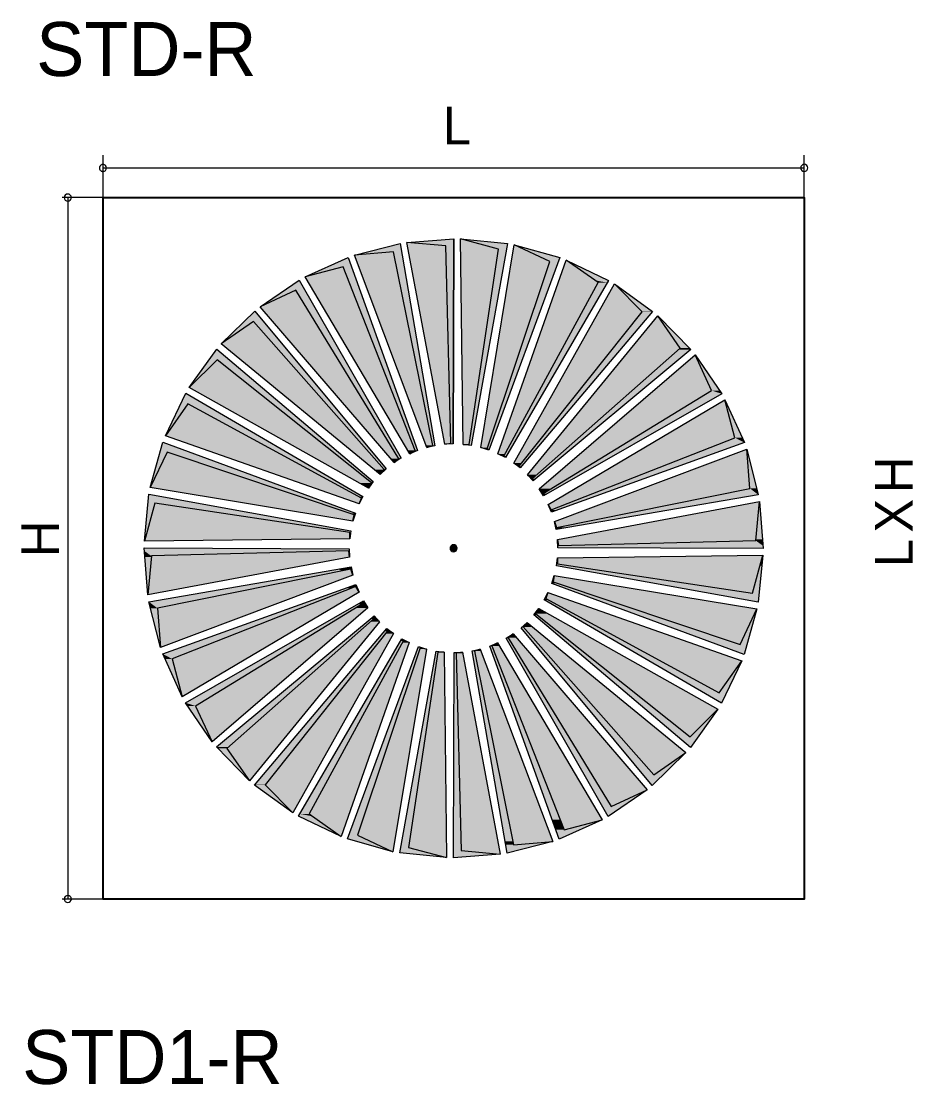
# Model space of a CAD drawing. Extents: x 0 to 244, y -13 to 257.
# Drawn here: x 18 to 132.7, y 120.6 to 257.3 of the extents above; entities that cross this region are included whole.
import ezdxf

# ---------------------------------------------------------------- set-up
doc = ezdxf.new("R2010")
doc.units = 0
for name, color, linetype in [('FILL', 8, 'Continuous'), ('GEOMETRY', 7, 'Continuous'), ('TEXT', 7, 'Continuous')]:
    doc.layers.add(name, color=color, linetype=linetype)

msp = doc.modelspace()

# ---------------------------------------------------------------- hatches: boundary and pattern name
at = {"layer": 'FILL'}
for points in [[(66.75, 228.78), (62.53, 227.69), (66.93, 227.69)], [(67.62, 228.91), (73.65, 228.91), (73.65, 229.37)], [(72.64, 228.46), (73.65, 228.46), (67.62, 228.91)], [(67.62, 228.91), (73.65, 228.46), (73.65, 228.91)], [(67.7, 228.46), (72.64, 228.46), (67.62, 228.91)], [(72.64, 228.46), (67.62, 228.91)], [(67.7, 228.46), (72.46, 203.08), (73.28, 203.08)], [(67.7, 228.46), (72.64, 228.46), (73.28, 203.08)], [(73.28, 203.08), (73.55, 203.08), (72.64, 228.46)], [(72.64, 228.46), (73.65, 228.46), (73.55, 203.08)], [(76.71, 228.76), (80.57, 228.76), (74.53, 229.36)], [(74.53, 229.36), (74.55, 228.04), (79.41, 228.04)], [(74.53, 229.36), (79.41, 228.04)], [(76.71, 228.76), (80.44, 228.04), (80.57, 228.76)], [(79.41, 228.04), (80.44, 228.04), (76.72, 228.76)], [(81.43, 228.6), (81.08, 226.44), (86, 226.44)], [(81.43, 228.6), (84.9, 226.97), (87.27, 226.97)], [(81.43, 228.6), (86, 226.44)], [(62.53, 227.69), (60.88, 227.27), (65.9, 227.69)], [(60.88, 227.27), (66, 227.27), (65.9, 227.69)], [(60.88, 227.27), (66, 227.27)], [(60.88, 227.27), (66, 227.27)], [(60.88, 227.27), (70.09, 202.8), (70.94, 202.8)], [(60.88, 227.27), (66, 227.27), (70.94, 202.8)], [(65.9, 227.69), (70.94, 202.8), (71.23, 202.8)], [(65.9, 227.69), (66.93, 227.69), (71.23, 202.8)], [(74.55, 228.04), (74.84, 202.93), (75.64, 202.93)], [(74.55, 228.04), (79.41, 228.04), (75.64, 202.93)], [(79.41, 228.04), (75.64, 202.92), (75.91, 202.92)], [(79.41, 228.04), (80.44, 228.04), (75.91, 202.92)], [(57.37, 225.78), (59.4, 225.78), (54.53, 224.48)], [(59.4, 225.78), (54.53, 224.48), (59.92, 224.48)], [(60.05, 226.98), (57.37, 225.78), (60.48, 225.78)], [(59.4, 225.78), (68.68, 202.16), (68.97, 202.16)], [(59.4, 225.78), (60.48, 225.78), (68.97, 202.16)], [(81.08, 226.44), (77.13, 202.53), (77.97, 202.53)], [(86, 226.44), (77.92, 202.37), (78.21, 202.37)], [(81.08, 226.44), (86, 226.44), (77.97, 202.53)], [(86, 226.44), (87.08, 226.44), (78.21, 202.37)], [(86, 226.44), (87.08, 226.44), (84.9, 226.97)], [(84.9, 226.97), (87.08, 226.44), (87.27, 226.97)], [(88.09, 226.64), (87.06, 223.74), (92.21, 223.74)], [(88.09, 226.64), (91.8, 224.03), (93.54, 224.03)], [(88.09, 226.64), (92.21, 223.74)], [(54.53, 224.48), (59.92, 224.48)], [(54.53, 224.48), (59.92, 224.48)], [(54.53, 224.48), (67.76, 202.15), (68.69, 202.15)], [(54.53, 224.48), (59.92, 224.48), (68.69, 202.15)], [(53.76, 224.06), (51.85, 222.76), (54.5, 222.76)], [(87.06, 223.74), (79.33, 201.71), (80.23, 201.71)], [(92.21, 223.74), (80.08, 201.44), (80.39, 201.44)], [(87.06, 223.74), (92.21, 223.74), (80.23, 201.71)], [(92.21, 223.74), (93.38, 223.74), (80.39, 201.44)], [(92.21, 223.74), (93.38, 223.74), (91.8, 224.03)], [(91.8, 224.03), (93.38, 223.74), (93.54, 224.03)], [(94.3, 223.58), (92.28, 219.99), (97.86, 219.99)], [(94.3, 223.58), (97.81, 220.03), (99.22, 220.03)], [(94.3, 223.58), (97.86, 219.99)], [(51.85, 222.76), (53.34, 222.76), (48.75, 220.63)], [(53.34, 222.76), (48.75, 220.63), (54.64, 220.63)], [(53.34, 222.76), (66.54, 201.15), (66.85, 201.15)], [(53.34, 222.76), (54.5, 222.76), (66.85, 201.15)], [(48.75, 220.63), (54.64, 220.63)], [(48.75, 220.63), (54.64, 220.63)], [(48.75, 220.63), (65.53, 201.09), (66.58, 201.09)], [(48.75, 220.63), (54.64, 220.63), (66.58, 201.09)], [(48.08, 220.08), (46.68, 218.73), (49.2, 218.73)], [(92.28, 219.99), (81.35, 200.54), (82.36, 200.54)], [(97.86, 219.99), (82.04, 200.13), (82.39, 200.13)], [(92.28, 219.99), (97.86, 219.99), (82.36, 200.54)], [(97.86, 219.99), (99.19, 219.99), (82.39, 200.13)], [(99.9, 219.47), (96.48, 215.32), (102.77, 215.32)], [(97.86, 219.99), (99.19, 219.99), (97.81, 220.04)], [(97.81, 220.04), (99.19, 219.99), (99.22, 220.04)], [(99.9, 219.47), (102.77, 215.32), (103.96, 215.32)], [(99.9, 219.47), (102.77, 215.32)], [(46.68, 218.73), (47.88, 218.73), (43.73, 215.85)], [(47.88, 218.73), (43.73, 215.85), (50.44, 215.85)], [(47.88, 218.73), (64.59, 199.8), (64.96, 199.8)], [(47.88, 218.73), (49.2, 218.73), (64.96, 199.8)], [(43.17, 215.19), (42.19, 213.81), (44.77, 213.81)], [(43.73, 215.85), (50.44, 215.85)], [(43.73, 215.85), (50.44, 215.85)], [(43.73, 215.85), (63.43, 199.69), (64.7, 199.69)], [(43.73, 215.85), (50.44, 215.85), (64.7, 199.69)], [(96.48, 215.32), (83.13, 199.03), (84.34, 199.03)], [(102.56, 215.13), (83.74, 198.51), (84.16, 198.51)], [(102.56, 215.13), (104.13, 215.13), (84.16, 198.51)], [(96.48, 215.32), (102.77, 215.32), (84.34, 199.03)], [(102.56, 215.13), (104.13, 215.13), (102.77, 215.32)], [(102.77, 215.32), (104.13, 215.13), (103.96, 215.32)], [(42.19, 213.81), (43.22, 213.81), (39.62, 210.25)], [(43.22, 213.81), (39.62, 210.25), (47.68, 210.25)], [(43.22, 213.81), (62.87, 198.15), (63.3, 198.15)], [(43.22, 213.81), (44.77, 213.81), (63.3, 198.15)], [(104.68, 214.45), (99.34, 209.86), (106.8, 209.86)], [(104.68, 214.45), (106.8, 209.86), (107.83, 209.86)], [(104.68, 214.45), (106.8, 209.86)], [(39.17, 209.51), (38.53, 208.16), (41.47, 208.16)], [(39.62, 210.25), (47.68, 210.25)], [(39.62, 210.25), (47.68, 210.25)], [(39.62, 210.25), (61.44, 197.99), (63.06, 197.99)], [(39.62, 210.25), (47.68, 210.25), (63.06, 197.99)], [(99.34, 209.86), (84.64, 197.24), (86.15, 197.24)], [(106.12, 209.45), (85.14, 196.61), (85.68, 196.61)], [(106.12, 209.45), (108.11, 209.45), (85.68, 196.61)], [(99.34, 209.86), (106.8, 209.86), (86.15, 197.24)], [(106.12, 209.45), (108.11, 209.45), (106.8, 209.86)], [(106.8, 209.86), (108.11, 209.45), (107.83, 209.86)], [(38.53, 208.16), (39.46, 208.16), (36.56, 204.04)], [(39.46, 208.16), (36.56, 204.04), (47.05, 204.04)], [(39.46, 208.16), (61.41, 196.23), (61.97, 196.23)], [(39.46, 208.16), (41.47, 208.16), (61.97, 196.23)], [(108.53, 208.68), (100.28, 203.8), (109.81, 203.8)], [(108.53, 208.68), (109.81, 203.8), (110.74, 203.8)], [(108.53, 208.68), (109.81, 203.8)], [(36.56, 204.04), (47.05, 204.04)], [(36.56, 204.04), (47.05, 204.04)], [(36.56, 204.04), (59.36, 196.03), (61.76, 196.03)], [(36.56, 204.04), (47.05, 204.04), (61.76, 196.03)], [(100.28, 203.8), (85.8, 195.22), (87.96, 195.22)], [(100.28, 203.8), (109.81, 203.8), (87.96, 195.22)], [(108.19, 203.16), (111.03, 203.16), (109.81, 203.8)], [(109.81, 203.8), (111.03, 203.16), (110.74, 203.8)], [(36.24, 203.22), (35.88, 201.95), (39.69, 201.95)], [(70.09, 202.81), (70.18, 202.55), (70.94, 202.81)], [(70.56, 202.68), (70.19, 202.55), (70.7, 202.68)], [(70.56, 202.68), (70.7, 202.68), (70.86, 202.77)], [(70.86, 202.77), (70.7, 202.68), (71.23, 202.77)], [(70.86, 202.77), (71.23, 202.77), (70.94, 202.8)], [(70.94, 202.81), (71.23, 202.77), (71.23, 202.81)], [(72.46, 203.08), (72.5, 202.95), (73.28, 203.08)], [(72.71, 202.98), (72.5, 202.95), (73.03, 202.98)], [(72.71, 202.98), (73.03, 202.98), (72.78, 202.99)], [(72.79, 203), (73.56, 203), (73.28, 203.08)], [(72.79, 203), (73.03, 202.98), (73.56, 203)], [(73.28, 203.08), (73.55, 203), (73.55, 203.08)], [(74.95, 202.92), (75.64, 202.92), (74.84, 202.93)], [(74.84, 202.93), (75.64, 202.92), (75.64, 202.93)], [(75.37, 202.88), (75.9, 202.88), (74.95, 202.92)], [(74.95, 202.92), (75.9, 202.88), (75.91, 202.92)], [(75.37, 202.88), (75.88, 202.81), (75.9, 202.88)], [(77.64, 202.37), (77.9, 202.37), (77.13, 202.53)], [(77.13, 202.53), (77.92, 202.37), (77.97, 202.53)], [(108.19, 203.16), (86.18, 194.51), (86.98, 194.51)], [(108.19, 203.16), (111.03, 203.16), (86.98, 194.51)], [(35.88, 201.95), (36.77, 201.95), (34.6, 197.38)], [(36.77, 201.95), (34.6, 197.38), (50.37, 197.38)], [(36.77, 201.95), (60.16, 194.09), (60.99, 194.09)], [(36.77, 201.95), (39.69, 201.95), (60.99, 194.09)], [(65.53, 201.09), (65.97, 200.59), (66.58, 201.09)], [(66.32, 200.88), (66.4, 200.88), (66.58, 201.09)], [(66.58, 201.09), (66.4, 200.88), (66.75, 201.09)], [(66.58, 201.09), (66.75, 201.09), (66.54, 201.15)], [(66.54, 201.15), (66.75, 201.09), (66.85, 201.15)], [(67.76, 202.15), (67.99, 201.74), (68.69, 202.15)], [(68.37, 201.97), (67.99, 201.74), (68.47, 201.97)], [(68.37, 201.97), (68.47, 201.97), (68.69, 202.15)], [(68.69, 202.15), (68.47, 201.97), (68.92, 202.15)], [(68.69, 202.15), (68.92, 202.15), (68.68, 202.16)], [(68.68, 202.16), (68.92, 202.15), (68.97, 202.16)], [(77.64, 202.37), (78.14, 202.21), (78.21, 202.37)], [(77.64, 202.37), (77.92, 202.37)], [(77.64, 202.37), (77.92, 202.37)], [(79.81, 201.49), (79.94, 201.49), (79.33, 201.71)], [(79.33, 201.71), (80.08, 201.44), (80.23, 201.71)], [(79.89, 201.44), (80.08, 201.44), (79.81, 201.49)], [(79.81, 201.49), (80.08, 201.44), (79.94, 201.49)], [(79.89, 201.44), (80.28, 201.23), (80.39, 201.44)], [(111.32, 202.32), (97.96, 197.28), (111.74, 197.28)], [(111.32, 202.32), (111.74, 197.28), (112.6, 197.28)], [(111.74, 197.28), (111.32, 202.32)], [(63.43, 199.69), (64.17, 199.08), (64.7, 199.69)], [(64.49, 199.45), (64.55, 199.45), (64.7, 199.69)], [(64.7, 199.69), (64.55, 199.45), (64.83, 199.69)], [(64.7, 199.69), (64.83, 199.69), (64.59, 199.8)], [(64.59, 199.8), (64.83, 199.69), (64.96, 199.8)], [(66.32, 200.88), (65.97, 200.59), (66.4, 200.88)], [(81.79, 200.22), (81.88, 200.22), (81.35, 200.54)], [(81.35, 200.54), (82.04, 200.12), (82.36, 200.54)], [(81.9, 200.13), (82.04, 200.13), (81.79, 200.22)], [(81.79, 200.22), (82.04, 200.13), (81.88, 200.22)], [(81.9, 200.13), (82.19, 199.9), (82.39, 200.13)], [(64.49, 199.45), (64.17, 199.08), (64.55, 199.45)], [(83.5, 198.65), (83.58, 198.65), (83.13, 199.03)], [(83.13, 199.03), (83.74, 198.51), (84.33, 199.03)], [(83.63, 198.51), (83.74, 198.51), (83.5, 198.65)], [(83.5, 198.65), (83.74, 198.51), (83.58, 198.65)], [(83.63, 198.51), (83.85, 198.25), (84.16, 198.51)], [(34.6, 197.38), (50.39, 197.38)], [(34.6, 197.38), (50.39, 197.38)], [(34.6, 197.38), (55.91, 193.87), (60.83, 193.87)], [(34.6, 197.38), (50.39, 197.38), (60.83, 193.87)], [(61.44, 197.99), (62.66, 197.3), (63.06, 197.99)], [(62.92, 197.73), (62.66, 197.3), (62.97, 197.73)], [(63.06, 197.99), (63.17, 197.99), (62.87, 198.15)], [(62.87, 198.15), (63.18, 197.99), (63.3, 198.15)], [(62.92, 197.73), (62.97, 197.73), (63.06, 197.99)], [(63.06, 197.99), (62.97, 197.73), (63.17, 197.99)], [(84.93, 196.8), (84.99, 196.8), (84.64, 197.24)], [(84.64, 197.24), (85.14, 196.61), (86.15, 197.24)], [(97.96, 197.28), (86.6, 193.02), (90.59, 193.02)], [(97.96, 197.28), (111.74, 197.28), (90.59, 193.02)], [(107.6, 196.45), (112.82, 196.45), (111.74, 197.28)], [(111.74, 197.28), (112.82, 196.45), (112.6, 197.28)], [(34.44, 196.52), (34.33, 195.36), (40.86, 195.36)], [(59.36, 196.03), (61.49, 195.28), (61.76, 196.03)], [(61.76, 196.03), (61.86, 196.03), (61.41, 196.23)], [(61.41, 196.23), (61.86, 196.03), (61.97, 196.23)], [(61.67, 195.76), (61.49, 195.28), (61.71, 195.76)], [(61.67, 195.76), (61.71, 195.76), (61.76, 196.03)], [(61.76, 196.03), (61.71, 195.76), (61.86, 196.03)], [(85.04, 196.61), (85.14, 196.61), (84.93, 196.8)], [(84.93, 196.8), (85.14, 196.61), (84.99, 196.8)], [(85.04, 196.61), (85.2, 196.34), (85.68, 196.61)], [(107.6, 196.45), (86.85, 192.25), (88.44, 192.25)], [(112.96, 195.59), (87, 190.71), (112.51, 190.71)], [(107.6, 196.45), (112.81, 196.45), (88.44, 192.25)], [(112.51, 190.71), (113.33, 190.71), (112.96, 195.59)], [(112.51, 190.71), (112.96, 195.59)], [(33.88, 190.79), (33.93, 190.79), (34.33, 195.36)], [(34.33, 195.36), (35.18, 195.36), (33.93, 190.79)], [(35.18, 195.36), (34.15, 191.59), (60.27, 191.59)], [(35.18, 195.36), (58.6, 191.83), (60.4, 191.83)], [(35.18, 195.36), (40.86, 195.36), (60.4, 191.83)], [(86, 194.72), (86.07, 194.72), (85.79, 195.22)], [(85.8, 195.22), (86.18, 194.51), (87.96, 195.22)], [(86.1, 194.51), (86.18, 194.51), (86, 194.72)], [(86, 194.72), (86.18, 194.51), (86.07, 194.72)], [(86.1, 194.51), (86.21, 194.24), (86.98, 194.51)], [(55.91, 193.87), (60.67, 193.08), (60.83, 193.87)], [(60.83, 193.87), (60.91, 193.87), (60.16, 194.09)], [(60.16, 194.09), (60.91, 193.87), (60.99, 194.09)], [(60.77, 193.6), (60.67, 193.08), (60.83, 193.6)], [(60.77, 193.6), (60.83, 193.6), (60.83, 193.87)], [(60.83, 193.87), (60.83, 193.6), (60.91, 193.87)], [(86.71, 192.49), (86.78, 192.49), (86.6, 193.02)], [(86.6, 193.02), (86.85, 192.25), (90.59, 193.02)], [(33.93, 190.79), (60.27, 190.79), (34.15, 191.59)], [(34.15, 191.59), (60.27, 190.79), (60.27, 191.59)], [(60.27, 191.59), (60.37, 191.59), (58.6, 191.83)], [(58.6, 191.83), (60.37, 191.59), (60.4, 191.83)], [(60.27, 191.32), (60.32, 191.32), (60.27, 191.59)], [(60.27, 191.59), (60.32, 191.32), (60.37, 191.59)], [(86.78, 192.25), (86.85, 192.25), (86.71, 192.49)], [(86.71, 192.49), (86.85, 192.25), (86.78, 192.49)], [(86.82, 191.97), (86.78, 192.25)], [(86.78, 192.25), (86.82, 191.97), (88.44, 192.25)], [(33.88, 190.79), (33.85, 190.48), (33.93, 190.79)], [(33.85, 190.48), (33.86, 190.48), (33.93, 190.79)], [(33.85, 190.48), (33.86, 190.48)], [(33.93, 190.79), (33.86, 190.48), (60.27, 190.79)], [(60.27, 191.32), (60.27, 190.79), (60.32, 191.32)], [(87, 190.56), (87.01, 190.56), (87, 190.71)], [(87.02, 190.56), (112.49, 190.56), (87, 190.71)], [(87, 190.71), (112.49, 190.56), (112.51, 190.71)], [(87.03, 190.18), (87.08, 190.18), (87, 190.56)], [(87, 190.56), (87.08, 190.18), (87.01, 190.56)], [(87.02, 190.56), (87.11, 189.92), (112.49, 190.56)], [(87.03, 189.92), (87.11, 189.92), (87.03, 190.18)], [(87.03, 190.18), (87.11, 189.92), (87.08, 190.18)], [(87.11, 189.92), (113.39, 189.92), (112.49, 190.56)], [(112.49, 190.56), (113.34, 190.56), (112.51, 190.71)], [(112.49, 190.56), (113.39, 189.92), (113.34, 190.56)], [(112.51, 190.71), (113.34, 190.56), (113.33, 190.71)], [(33.83, 189.5), (60.21, 189.5), (33.83, 189.62)], [(33.86, 189.23), (60.22, 189.23), (33.83, 189.5)], [(33.83, 189.5), (60.22, 189.23), (60.21, 189.5)], [(33.91, 188.59), (34.74, 188.59), (33.86, 189.23)], [(33.86, 189.23), (34.75, 188.59), (60.13, 189.23)], [(34.75, 188.59), (60.24, 188.59), (60.13, 189.23)], [(60.17, 188.98), (60.22, 188.98), (60.12, 189.23)], [(60.13, 189.23), (60.22, 188.97), (60.22, 189.23)], [(60.17, 188.98), (60.25, 188.59), (60.22, 188.98)], [(60.24, 188.59), (60.25, 188.59), (60.17, 188.97)], [(73.17, 189.57), (74.08, 189.57), (73.2, 189.74)], [(73.2, 189.41), (74.05, 189.41), (73.17, 189.57)], [(73.17, 189.57), (74.05, 189.41), (74.08, 189.57)], [(73.2, 189.74), (74.05, 189.74), (73.3, 189.9)], [(73.2, 189.74), (74.08, 189.57), (74.05, 189.74)], [(73.3, 189.25), (73.94, 189.25), (73.2, 189.41)], [(73.2, 189.41), (73.94, 189.25), (74.05, 189.41)], [(73.3, 189.9), (73.94, 189.9), (73.46, 190)], [(73.3, 189.9), (74.05, 189.74), (73.94, 189.9)], [(73.46, 189.15), (73.79, 189.15), (73.3, 189.25)], [(73.3, 189.25), (73.8, 189.15), (73.94, 189.25)], [(73.46, 190), (73.79, 190), (73.62, 190.03)], [(73.46, 190), (73.94, 189.9), (73.79, 190)], [(73.46, 189.15), (73.62, 189.12), (73.79, 189.15)], [(87.03, 189.65), (113.41, 189.65), (87.03, 189.92)], [(87.03, 189.92), (113.41, 189.65), (113.39, 189.92)], [(87.03, 189.65), (113.42, 189.54), (113.41, 189.65)], [(33.93, 188.44), (34.73, 188.44), (33.91, 188.59)], [(33.91, 188.59), (34.73, 188.44), (34.74, 188.59)], [(33.93, 188.44), (34.3, 183.57), (34.73, 188.44)], [(34.3, 183.57), (34.73, 188.44)], [(34.73, 188.44), (60.25, 188.44), (34.3, 183.57)], [(34.73, 188.44), (60.25, 188.44), (34.75, 188.59)], [(34.75, 188.59), (60.25, 188.44), (60.24, 188.59)], [(60.24, 188.59), (60.25, 188.44), (60.25, 188.59)], [(86.85, 187.32), (88.65, 187.32), (86.89, 187.56)], [(86.89, 187.56), (86.97, 187.56), (86.92, 187.84)], [(86.89, 187.56), (88.65, 187.32), (86.97, 187.56)], [(86.92, 187.84), (86.98, 187.84), (86.98, 188.36)], [(86.92, 187.84), (86.97, 187.56), (86.98, 187.84)], [(86.97, 187.56), (113.1, 187.56), (86.98, 188.36)], [(86.97, 187.56), (113.1, 187.56), (112.08, 183.79)], [(86.98, 188.36), (113.33, 188.36), (113.39, 188.67)], [(86.98, 188.36), (113.1, 187.56), (113.33, 188.36)], [(113.04, 187.32), (113.26, 187.32), (113.33, 188.36)], [(113.33, 188.36), (113.26, 187.32), (113.37, 188.36)], [(113.33, 188.36), (113.37, 188.36), (113.41, 188.67)], [(113.39, 188.67), (113.33, 188.36), (113.41, 188.67)], [(113.39, 188.67), (113.41, 188.67)], [(57.42, 186.66), (34.42, 182.7), (39.65, 182.7)], [(56.66, 186.13), (35.51, 181.87), (49.3, 181.87)], [(57.42, 186.66), (59.21, 186.66), (39.65, 182.7)], [(56.66, 186.13), (60.66, 186.13), (49.3, 181.87)], [(56.66, 186.14), (60.66, 186.14), (60.4, 186.91)], [(57.42, 186.66), (59.21, 186.66), (58.81, 186.9)], [(58.81, 186.91), (60.48, 186.91), (60.43, 187.18)], [(58.81, 186.91), (59.21, 186.67), (60.4, 186.91)], [(60.4, 186.91), (60.53, 186.67), (60.48, 186.91)], [(60.48, 186.66), (60.53, 186.66), (60.4, 186.9)], [(60.48, 186.66), (60.65, 186.14), (60.53, 186.66)], [(86.42, 185.56), (86.47, 185.56), (86.57, 186.07)], [(86.42, 185.29), (91.35, 185.29), (86.57, 186.07)], [(91.35, 185.29), (86.57, 186.07)], [(86.85, 187.32), (106.4, 183.79), (112.08, 183.79)], [(86.85, 187.32), (88.65, 187.32), (112.08, 183.79)], [(112.08, 183.79), (112.93, 183.79), (113.04, 187.32)], [(113.04, 187.32), (112.93, 183.79), (113.26, 187.32)], [(59.28, 183.94), (61.46, 183.94), (61.06, 184.64)], [(59.68, 184.44), (60.51, 184.44), (60.27, 184.64)], [(60.27, 184.64), (61.15, 184.64), (61.04, 184.92)], [(60.27, 184.64), (60.51, 184.43), (61.06, 184.64)], [(61.18, 184.44), (61.23, 184.44), (61.06, 184.64)], [(61.06, 184.64), (61.23, 184.43), (61.15, 184.64)], [(86.26, 185.06), (87.09, 185.06), (86.33, 185.29)], [(86.26, 185.06), (95.17, 181.77), (96.87, 181.77)], [(86.26, 185.06), (87.1, 185.06), (96.87, 181.77)], [(86.33, 185.29), (86.42, 185.29), (86.42, 185.56)], [(86.33, 185.29), (87.1, 185.06), (86.42, 185.29)], [(86.42, 185.56), (86.42, 185.28), (86.47, 185.56)], [(86.42, 185.28), (96.87, 181.77), (112.64, 181.77)], [(86.42, 185.28), (91.35, 185.28), (112.64, 181.77)], [(59.68, 184.43), (36.22, 175.99), (39.04, 175.99)], [(59.28, 183.94), (37.42, 175.35), (46.97, 175.35)], [(59.68, 184.43), (60.51, 184.43), (39.04, 175.99)], [(59.28, 183.94), (61.46, 183.94), (46.97, 175.35)], [(61.18, 184.44), (61.46, 183.94), (61.23, 184.44)], [(85.38, 183.12), (85.47, 183.12), (85.53, 183.39)], [(85.48, 183.12), (87.9, 183.12), (85.76, 183.87)], [(85.52, 183.39), (85.48, 183.12), (85.59, 183.39)], [(85.52, 183.39), (85.59, 183.39), (85.76, 183.87)], [(106.4, 183.79), (112.93, 183.79), (112.81, 182.64)], [(34.65, 181.87), (35.52, 181.87), (34.42, 182.7)], [(34.42, 182.7), (35.52, 181.87), (39.66, 182.7)], [(61.25, 182.35), (39.14, 169.7), (41.13, 169.7)], [(61.09, 181.91), (40.44, 169.29), (47.92, 169.29)], [(61.25, 182.35), (61.81, 182.35), (41.13, 169.7)], [(61.09, 181.91), (62.61, 181.91), (47.92, 169.29)], [(61.09, 181.91), (62.61, 181.91), (62.12, 182.54)], [(61.25, 182.35), (61.81, 182.35), (61.57, 182.54)], [(61.57, 182.54), (62.21, 182.54), (62.04, 182.81)], [(61.57, 182.54), (61.81, 182.35), (62.12, 182.54)], [(62.26, 182.35), (62.33, 182.35), (62.12, 182.54)], [(62.12, 182.54), (62.33, 182.35), (62.21, 182.54)], [(62.26, 182.35), (62.61, 181.91), (62.33, 182.35)], [(85.28, 182.93), (85.84, 182.93), (85.38, 183.12)], [(85.28, 182.93), (98.7, 175.11), (100.19, 175.11)], [(85.28, 182.93), (85.84, 182.93), (100.19, 175.11)], [(85.38, 183.12), (85.84, 182.93), (85.47, 183.12)], [(85.48, 183.12), (100.19, 175.11), (110.7, 175.11)], [(85.48, 183.12), (87.9, 183.12), (110.7, 175.11)], [(34.65, 181.87), (35.52, 181.87), (35.93, 176.83)], [(35.93, 176.83), (35.52, 181.87)], [(35.52, 181.87), (49.3, 181.87), (35.93, 176.83)], [(62.92, 180.5), (63.35, 180.5), (63.08, 180.65)], [(62.92, 180.12), (64.11, 180.12), (63.51, 180.65)], [(63.08, 180.65), (63.62, 180.65), (63.4, 180.91)], [(63.08, 180.65), (63.35, 180.5), (63.51, 180.65)], [(63.67, 180.5), (63.75, 180.5), (63.51, 180.65)], [(63.51, 180.65), (63.75, 180.5), (63.62, 180.65)], [(83.95, 181), (84.37, 181), (84.06, 181.16)], [(83.95, 181), (98.26, 168.9), (99.56, 168.9)], [(83.95, 181), (84.37, 181), (99.56, 168.9)], [(84.06, 181.16), (84.18, 181.16), (84.27, 181.42)], [(84.06, 181.16), (84.37, 181), (84.18, 181.16)], [(84.18, 181.16), (85.81, 181.16), (84.59, 181.85)], [(84.27, 181.42), (84.18, 181.16), (84.34, 181.42)], [(84.18, 181.16), (99.56, 168.9), (107.62, 168.9)], [(84.18, 181.16), (85.81, 181.16), (107.62, 168.9)], [(84.27, 181.42), (84.34, 181.42), (84.59, 181.85)], [(95.17, 181.77), (107.57, 177.2), (110.49, 177.2)], [(95.17, 181.77), (96.87, 181.77), (110.49, 177.2)], [(96.87, 181.77), (112.64, 181.77), (110.49, 177.2)], [(96.87, 181.77), (112.64, 181.77)], [(96.87, 181.77), (112.64, 181.77)], [(112.64, 181.77), (110.49, 177.2), (111.37, 177.2)], [(62.92, 180.5), (43.12, 164.03), (44.68, 164.03)], [(62.92, 180.12), (44.47, 163.83), (50.76, 163.83)], [(62.92, 180.5), (63.35, 180.5), (44.68, 164.03)], [(62.92, 180.12), (64.1, 180.12), (50.76, 163.83)], [(63.67, 180.5), (64.11, 180.12), (63.75, 180.5)], [(64.86, 179.03), (65.36, 179.03), (65.05, 179.25)], [(82.3, 179.35), (82.65, 179.35), (82.43, 179.46)], [(82.3, 179.35), (95.65, 163.3), (96.82, 163.3)], [(82.3, 179.35), (82.65, 179.35), (96.82, 163.3)], [(82.43, 179.46), (82.56, 179.46), (82.7, 179.7)], [(82.43, 179.46), (82.65, 179.35), (82.56, 179.46)], [(82.56, 179.46), (83.82, 179.46), (83.08, 180.06)], [(82.7, 179.7), (82.56, 179.46), (82.76, 179.7)], [(82.56, 179.46), (96.82, 163.31), (103.51, 163.31)], [(82.56, 179.46), (83.82, 179.46), (103.51, 163.31)], [(82.7, 179.7), (82.76, 179.7), (83.08, 180.06)], [(64.78, 178.91), (48.06, 159.17), (49.39, 159.17)], [(64.78, 178.91), (65.13, 178.91), (49.39, 159.17)], [(64.89, 178.61), (49.39, 159.17), (54.96, 159.17)], [(64.89, 178.61), (65.9, 178.61), (54.96, 159.17)], [(64.78, 178.91), (65.13, 178.91), (64.86, 179.03)], [(64.86, 179.03), (65.13, 178.92), (65.21, 179.03)], [(64.89, 178.61), (65.9, 178.61), (65.21, 179.03)], [(65.37, 178.91), (65.47, 178.91), (65.21, 179.03)], [(65.21, 179.03), (65.47, 178.92), (65.36, 179.03)], [(65.37, 178.91), (65.9, 178.61), (65.47, 178.91)], [(66.87, 177.71), (67.35, 177.71), (66.98, 177.92)], [(80.39, 178), (80.71, 178), (80.5, 178.06)], [(80.39, 178), (91.54, 158.52), (92.62, 158.52)], [(80.39, 178), (80.71, 178), (92.62, 158.52)], [(80.5, 178.06), (80.66, 178.06), (80.84, 178.27)], [(80.5, 178.06), (80.71, 178), (80.66, 178.06)], [(80.66, 178.06), (81.72, 178.06), (81.29, 178.56)], [(80.84, 178.27), (80.66, 178.06), (80.92, 178.27)], [(80.66, 178.06), (92.62, 158.52), (98.5, 158.52)], [(80.66, 178.06), (81.72, 178.06), (98.5, 158.52)], [(80.84, 178.27), (80.92, 178.27), (81.29, 178.56)], [(66.83, 177.66), (53.87, 155.41), (55.04, 155.41)], [(66.83, 177.66), (67.14, 177.66), (55.04, 155.41)], [(67.03, 177.44), (55.04, 155.41), (60.19, 155.41)], [(69.05, 176.78), (60.17, 152.7), (61.25, 152.7)], [(67.03, 177.44), (67.92, 177.44), (60.19, 155.41)], [(69.05, 176.78), (69.34, 176.78), (61.25, 152.7)], [(69.27, 176.62), (61.25, 152.7), (66.17, 152.7)], [(69.27, 176.62), (70.12, 176.62), (66.17, 152.7)], [(66.83, 177.66), (67.14, 177.66), (66.86, 177.71)], [(66.87, 177.71), (67.14, 177.66), (67.17, 177.71)], [(67.03, 177.44), (67.92, 177.44), (67.17, 177.71)], [(67.3, 177.66), (67.44, 177.66), (67.17, 177.71)], [(67.17, 177.71), (67.44, 177.66), (67.35, 177.71)], [(67.3, 177.66), (67.92, 177.44), (67.44, 177.66)], [(69.05, 176.78), (69.59, 176.78), (69.11, 176.94)], [(69.05, 176.78), (69.34, 176.78)], [(69.05, 176.78), (69.34, 176.78)], [(69.27, 176.62), (70.12, 176.62), (69.34, 176.78)], [(69.34, 176.78), (70.12, 176.62), (69.61, 176.78)], [(69.34, 176.78), (69.61, 176.78)], [(69.34, 176.78), (69.61, 176.78)], [(76.03, 176.38), (76.39, 176.38), (76.54, 176.48)], [(76.3, 176.35), (77.17, 176.35), (77.05, 176.6)], [(76.54, 176.48), (76.39, 176.38), (76.7, 176.48)], [(76.54, 176.48), (76.7, 176.48), (77.05, 176.6)], [(78.27, 176.99), (78.56, 176.99), (78.32, 177.01)], [(78.27, 176.99), (86.31, 154.67), (87.34, 154.67)], [(78.27, 176.99), (78.56, 176.99), (87.34, 154.67)], [(78.32, 177.01), (78.56, 177.01), (78.77, 177.18)], [(78.32, 177.01), (78.56, 176.99), (78.56, 177.01)], [(78.56, 177.01), (79.49, 177.01), (79.27, 177.41)], [(78.77, 177.18), (78.56, 177.01), (78.88, 177.18)], [(78.56, 177.01), (87.34, 154.67), (92.73, 154.67)], [(78.56, 177.01), (79.49, 177.01), (92.73, 154.67)], [(78.77, 177.18), (78.88, 177.18), (79.27, 177.41)], [(107.57, 177.2), (111.37, 177.2), (111, 175.93)], [(36.51, 175.35), (37.42, 175.35), (36.22, 175.99)], [(36.22, 175.99), (37.42, 175.35), (39.04, 175.99)], [(36.51, 175.35), (37.42, 175.35), (38.72, 170.48)], [(37.42, 175.35), (38.72, 170.48)], [(37.42, 175.35), (46.97, 175.35), (38.72, 170.48)], [(71.34, 176.22), (66.82, 151.11), (67.84, 151.11)], [(71.34, 176.22), (71.61, 176.22), (67.84, 151.11)], [(71.61, 176.22), (67.84, 151.11), (72.71, 151.11)], [(71.34, 176.22), (72.3, 176.22), (71.36, 176.27)], [(71.34, 176.22), (71.61, 176.22)], [(71.34, 176.22), (71.61, 176.22)], [(71.36, 176.27), (71.88, 176.27), (71.37, 176.35)], [(71.36, 176.27), (72.3, 176.22), (71.88, 176.27)], [(71.61, 176.22), (72.42, 176.22)], [(71.61, 176.22), (72.42, 176.22)], [(71.61, 176.22), (72.42, 176.22), (72.71, 151.11)], [(73.6, 150.69), (74.6, 150.69), (73.7, 176.07)], [(73.7, 176.16), (74.45, 176.16), (74.23, 176.17)], [(73.7, 176.07), (73.97, 176.07), (73.7, 176.16)], [(73.7, 176.16), (73.97, 176.07), (74.45, 176.16)], [(73.7, 176.07), (74.6, 150.69), (73.97, 176.07)], [(73.97, 176.07), (74.78, 176.07), (74.76, 176.2)], [(73.97, 176.07), (74.6, 150.69), (79.56, 150.69)], [(73.97, 176.07), (74.78, 176.07), (79.56, 150.69)], [(74.23, 176.17), (74.53, 176.17), (74.76, 176.2)], [(74.23, 176.17), (74.45, 176.16), (74.53, 176.17)], [(76.03, 176.35), (76.3, 176.35), (76.03, 176.38)], [(76.03, 176.38), (76.3, 176.35), (76.39, 176.38)], [(76.03, 176.35), (80.25, 151.88), (81.26, 151.88)], [(76.03, 176.35), (76.3, 176.35), (81.26, 151.88)], [(76.3, 176.35), (81.26, 151.88), (86.37, 151.88)], [(76.3, 176.35), (77.16, 176.35), (86.37, 151.88)], [(98.7, 175.11), (105.77, 170.99), (107.78, 170.99)], [(98.7, 175.11), (100.19, 175.11), (107.78, 170.99)], [(100.19, 175.11), (110.7, 175.11), (107.78, 170.99)], [(100.19, 175.11), (110.7, 175.11)], [(100.19, 175.11), (110.7, 175.11)], [(110.7, 175.11), (107.78, 170.99), (108.71, 170.99)], [(105.77, 170.99), (108.71, 170.99), (108.07, 169.64)], [(39.43, 169.29), (40.44, 169.29), (39.14, 169.71)], [(39.14, 169.71), (40.44, 169.29), (41.13, 169.71)], [(39.43, 169.29), (40.44, 169.29), (42.58, 164.7)], [(40.44, 169.29), (42.58, 164.7)], [(40.44, 169.29), (47.92, 169.29), (42.58, 164.7)], [(98.26, 168.9), (102.47, 165.34), (104.04, 165.34)], [(98.26, 168.9), (99.56, 168.9), (104.04, 165.34)], [(99.56, 168.9), (107.62, 168.9), (104.04, 165.34)], [(99.56, 168.9), (107.62, 168.9)], [(99.56, 168.9), (107.62, 168.9)], [(107.62, 168.9), (104.04, 165.34), (105.06, 165.34)], [(102.47, 165.34), (105.07, 165.34), (104.09, 163.96)], [(43.3, 163.83), (44.47, 163.83), (43.12, 164.03)], [(43.12, 164.03), (44.47, 163.83), (44.68, 164.03)], [(43.3, 163.83), (44.47, 163.83), (47.36, 159.68)], [(44.47, 163.83), (47.36, 159.68)], [(44.47, 163.83), (50.76, 163.83), (47.36, 159.68)], [(95.65, 163.3), (98.05, 160.42), (99.37, 160.42)], [(95.65, 163.3), (96.82, 163.3), (99.37, 160.42)], [(96.82, 163.31), (103.51, 163.31)], [(96.82, 163.31), (103.51, 163.31)], [(96.82, 163.3), (103.51, 163.3), (99.37, 160.42)], [(103.51, 163.3), (99.37, 160.42), (100.57, 160.42)], [(98.05, 160.42), (100.57, 160.42), (99.18, 159.07)], [(48.01, 159.12), (49.44, 159.12), (48.06, 159.17)], [(48.01, 159.12), (49.44, 159.12), (52.96, 155.57)], [(48.06, 159.17), (49.44, 159.12), (49.39, 159.17)], [(49.39, 159.17), (52.96, 155.57)], [(49.39, 159.17), (54.96, 159.17), (52.96, 155.57)], [(91.54, 158.52), (92.74, 156.39), (93.91, 156.39)], [(91.54, 158.52), (92.62, 158.52), (93.91, 156.39)], [(92.62, 158.52), (98.5, 158.52), (93.91, 156.39)], [(92.62, 158.52), (98.5, 158.52)], [(92.62, 158.52), (98.5, 158.52)], [(98.5, 158.52), (93.91, 156.39), (95.41, 156.39)], [(92.74, 156.39), (95.41, 156.39), (93.5, 155.09)], [(53.69, 155.12), (55.44, 155.12), (53.87, 155.41)], [(53.69, 155.12), (55.44, 155.12), (59.17, 152.51)], [(53.87, 155.41), (55.44, 155.12), (55.04, 155.41)], [(55.04, 155.41), (59.16, 152.51)], [(55.04, 155.41), (60.19, 155.41), (59.16, 152.51)], [(86.31, 154.67), (86.78, 153.37), (87.83, 153.37)], [(86.31, 154.67), (87.34, 154.67), (87.83, 153.37)], [(87.34, 154.67), (92.73, 154.67), (87.83, 153.37)], [(87.34, 154.67), (92.73, 154.67)], [(87.34, 154.67), (92.73, 154.67)], [(92.73, 154.67), (87.83, 153.37), (89.87, 153.37)], [(86.78, 153.37), (89.87, 153.37), (87.21, 152.17)], [(59.98, 152.19), (62.36, 152.19), (60.17, 152.7)], [(59.98, 152.19), (62.36, 152.19), (65.82, 150.55)], [(60.17, 152.7), (62.36, 152.19), (61.25, 152.7)], [(61.25, 152.7), (65.82, 150.55)], [(61.25, 152.7), (66.17, 152.7), (65.82, 150.55)], [(80.31, 151.47), (81.34, 151.47), (80.25, 151.88)], [(80.25, 151.88), (81.34, 151.46), (81.26, 151.88)], [(81.26, 151.88), (81.34, 151.46), (86.37, 151.88)], [(81.26, 151.88), (86.37, 151.88)], [(81.26, 151.88), (86.37, 151.88)], [(81.34, 151.47), (84.72, 151.47), (86.37, 151.88)], [(66.69, 150.39), (70.52, 150.39), (66.82, 151.11)], [(66.82, 151.11), (70.52, 150.39), (67.84, 151.11)], [(67.84, 151.11), (72.72, 149.8)], [(67.84, 151.11), (72.71, 151.11), (72.72, 149.8)], [(73.59, 150.24), (79.63, 150.24), (73.6, 150.69)], [(73.6, 150.69), (79.63, 150.24), (74.6, 150.69)], [(79.63, 150.24), (74.6, 150.69)], [(74.6, 150.69), (79.63, 150.24), (79.56, 150.69)], [(80.31, 151.47), (84.72, 151.47), (80.5, 150.37)], [(66.69, 150.39), (72.72, 149.8), (70.52, 150.39)], [(73.59, 149.78), (73.59, 150.24)], [(73.59, 150.24), (73.59, 149.78), (79.63, 150.24)]]:
    msp.add_hatch(color=7, dxfattribs=at).paths.add_polyline_path(points)

# ---------------------------------------------------------------- linework, layer by layer
at = {"layer": 'GEOMETRY', "lineweight": 13}
for points in [[(28.54, 234.67), (28.54, 240.12)], [(118.72, 234.67), (118.72, 240.12)], [(28.54, 238.48), (118.72, 238.48)], [(28.54, 234.67), (23.27, 234.67)], [(24, 234.67), (24, 144.47)], [(28.54, 144.47), (23.27, 144.47)]]:
    msp.add_lwpolyline(points, dxfattribs=at)
for points in [[(28.99, 238.48), (28.95, 238.66), (28.86, 238.81), (28.79, 238.86), (28.72, 238.9), (28.65, 238.93), (28.58, 238.95), (28.51, 238.95), (28.45, 238.94), (28.38, 238.92), (28.32, 238.89), (28.26, 238.85), (28.2, 238.8), (28.15, 238.73), (28.1, 238.66), (28.07, 238.48), (28.1, 238.32), (28.14, 238.25), (28.19, 238.19), (28.25, 238.14), (28.31, 238.09), (28.37, 238.06), (28.44, 238.04), (28.51, 238.04), (28.58, 238.04), (28.65, 238.05), (28.72, 238.08), (28.79, 238.11), (28.86, 238.16), (28.95, 238.32), (28.99, 238.48)], [(119.17, 238.48), (119.13, 238.66), (119.04, 238.81), (118.89, 238.92), (118.72, 238.95), (118.54, 238.92), (118.4, 238.81), (118.3, 238.66), (118.27, 238.48), (118.3, 238.32), (118.4, 238.16), (118.54, 238.07), (118.72, 238.03), (118.89, 238.07), (119.04, 238.16), (119.13, 238.32), (119.17, 238.48)], [(24.46, 234.67), (24.43, 234.84), (24.32, 234.99), (24.17, 235.1), (24, 235.13), (23.82, 235.1), (23.67, 234.99), (23.58, 234.84), (23.55, 234.67), (23.58, 234.51), (23.67, 234.35), (23.82, 234.25), (24, 234.22), (24.17, 234.25), (24.32, 234.35), (24.43, 234.51), (24.46, 234.67)], [(24.46, 144.47), (24.43, 144.65), (24.32, 144.81), (24.17, 144.9), (24, 144.93), (23.82, 144.9), (23.67, 144.81), (23.58, 144.65), (23.55, 144.47), (23.58, 144.31), (23.67, 144.15), (23.82, 144.05), (24, 144.02), (24.17, 144.05), (24.32, 144.15), (24.43, 144.31), (24.46, 144.47)]]:
    msp.add_lwpolyline(points, close=True, dxfattribs=at)
at = {"layer": 'GEOMETRY', "lineweight": 25}
msp.add_lwpolyline([(28.54, 234.67), (118.72, 234.67), (118.72, 144.47), (28.54, 144.47), (28.54, 234.67)], close=True, dxfattribs=at)
at = {"layer": 'GEOMETRY', "lineweight": 15}
for points in [[(70.19, 202.55), (60.88, 227.27), (66.75, 228.78), (71.23, 202.77)], [(72.5, 202.95), (67.62, 228.91), (73.65, 229.37), (73.55, 203)], [(73.28, 203.08), (72.64, 228.46), (67.62, 228.91)], [(73.55, 203), (73.65, 229.37)], [(74.84, 202.93), (74.53, 229.36), (80.57, 228.76), (75.88, 202.8)], [(75.64, 202.92), (79.41, 228.04), (74.53, 229.36)], [(77.13, 202.53), (81.43, 228.6), (87.27, 226.97), (78.14, 202.21)], [(77.92, 202.37), (86, 226.44), (81.43, 228.6)], [(70.94, 202.8), (65.9, 227.69), (60.88, 227.27)], [(67.99, 201.74), (54.53, 224.48), (60.05, 226.98), (68.97, 202.16)], [(68.69, 202.15), (59.4, 225.78), (54.53, 224.48)], [(79.33, 201.71), (88.09, 226.64), (93.54, 224.03), (80.28, 201.23)], [(80.08, 201.44), (92.21, 223.74), (88.09, 226.64)], [(65.97, 200.59), (48.75, 220.63), (53.76, 224.06), (66.86, 201.15)], [(81.35, 200.54), (94.3, 223.58), (99.22, 220.03), (82.19, 199.9)], [(82.04, 200.12), (97.86, 219.99), (94.3, 223.58)], [(66.58, 201.09), (53.34, 222.76), (48.75, 220.63)], [(64.17, 199.08), (43.73, 215.85), (48.08, 220.08), (64.96, 199.8)], [(83.13, 199.03), (99.9, 219.47), (104.13, 215.13), (83.85, 198.25)], [(83.74, 198.51), (102.77, 215.32), (99.9, 219.47)], [(64.7, 199.69), (47.88, 218.73), (43.73, 215.85)], [(62.66, 197.3), (39.62, 210.25), (43.17, 215.19), (63.3, 198.15)], [(63.06, 197.99), (43.22, 213.81), (39.62, 210.25)], [(84.64, 197.24), (104.68, 214.45), (108.11, 209.45), (85.2, 196.34)], [(85.14, 196.61), (106.8, 209.86), (104.68, 214.45)], [(61.49, 195.28), (36.56, 204.04), (39.17, 209.51), (61.97, 196.23)], [(61.76, 196.03), (39.46, 208.16), (36.56, 204.04)], [(85.8, 195.22), (108.53, 208.68), (111.03, 203.16), (86.2, 194.24)], [(86.18, 194.51), (109.81, 203.8), (108.53, 208.68)], [(60.67, 193.08), (34.6, 197.38), (36.24, 203.22), (60.99, 194.09)], [(70.19, 202.55), (70.94, 202.81)], [(71.23, 202.77), (70.19, 202.55)], [(72.5, 202.95), (73.28, 203.08)], [(73.55, 203), (72.5, 202.95)], [(75.88, 202.8), (74.84, 202.93)], [(74.84, 202.93), (75.64, 202.91)], [(78.14, 202.21), (77.13, 202.53)], [(77.13, 202.53), (77.92, 202.37)], [(60.83, 193.87), (36.77, 201.95), (34.6, 197.38)], [(66.85, 201.15), (65.97, 200.59)], [(65.97, 200.59), (66.58, 201.09)], [(68.97, 202.16), (67.99, 201.74)], [(67.99, 201.74), (68.69, 202.15)], [(80.28, 201.23), (79.33, 201.71)], [(79.33, 201.71), (80.08, 201.44)], [(86.6, 193.02), (111.32, 202.32), (112.81, 196.45), (86.82, 191.97)], [(86.85, 192.25), (111.74, 197.28), (111.32, 202.32)], [(64.96, 199.8), (64.17, 199.08)], [(64.17, 199.08), (64.7, 199.69)], [(82.19, 199.9), (81.35, 200.54)], [(81.35, 200.54), (82.04, 200.12)], [(83.85, 198.25), (83.13, 199.03)], [(83.13, 199.03), (83.74, 198.51)], [(63.3, 198.15), (62.66, 197.3)], [(62.66, 197.3), (63.06, 197.99)], [(85.2, 196.34), (84.64, 197.24)], [(84.64, 197.24), (85.14, 196.61)], [(60.27, 190.79), (33.85, 190.48), (34.44, 196.52), (60.4, 191.83)], [(61.97, 196.23), (61.49, 195.28)], [(61.49, 195.28), (61.76, 196.03)], [(87, 190.71), (112.96, 195.59), (113.42, 189.54), (87.03, 189.65)], [(87.11, 189.92), (112.49, 190.56), (112.96, 195.58)], [(60.27, 191.59), (35.18, 195.36), (33.85, 190.48)], [(86.21, 194.24), (85.8, 195.22)], [(85.8, 195.22), (86.18, 194.51)], [(60.99, 194.09), (60.67, 193.08)], [(60.67, 193.08), (60.83, 193.87)], [(86.82, 191.97), (86.6, 193.02)], [(86.6, 193.02), (86.85, 192.25)], [(60.4, 191.83), (60.27, 190.79)], [(60.27, 190.79), (60.27, 191.59)], [(87.03, 189.65), (87, 190.71)], [(87, 190.71), (87.11, 189.92)], [(60.25, 188.44), (34.3, 183.57), (33.83, 189.62), (60.21, 189.5)], [(60.13, 189.23), (34.75, 188.59), (34.3, 183.57)], [(60.25, 188.44), (60.13, 189.23)], [(60.21, 189.5), (60.25, 188.44)], [(86.98, 188.36), (113.41, 188.67), (112.81, 182.64), (86.84, 187.32)], [(86.85, 187.32), (86.98, 188.36)], [(86.97, 187.56), (112.08, 183.79), (113.41, 188.67)], [(86.98, 188.36), (86.97, 187.56)], [(60.66, 186.13), (35.93, 176.83), (34.42, 182.7), (60.43, 187.18)], [(60.4, 186.9), (35.52, 181.87), (35.93, 176.83)], [(60.66, 186.13), (60.4, 186.9)], [(60.43, 187.18), (60.66, 186.13)], [(86.57, 186.07), (112.64, 181.77), (111, 175.93), (86.25, 185.06)], [(86.26, 185.06), (86.57, 186.07)], [(86.57, 186.07), (86.42, 185.28)], [(61.46, 183.94), (38.72, 170.48), (36.22, 175.99), (61.04, 184.92)], [(61.06, 184.64), (37.42, 175.35), (38.72, 170.48)], [(61.04, 184.92), (61.46, 183.94)], [(61.46, 183.94), (61.06, 184.64)], [(86.42, 185.28), (110.49, 177.2), (112.64, 181.77)], [(85.28, 182.93), (85.76, 183.87)], [(85.76, 183.87), (110.7, 175.11), (108.07, 169.64), (85.28, 182.93)], [(85.76, 183.87), (85.48, 183.12)], [(62.61, 181.91), (42.57, 164.7), (39.14, 169.71), (62.05, 182.81)], [(62.12, 182.54), (40.44, 169.29), (42.57, 164.7)], [(62.04, 182.81), (62.61, 181.91)], [(62.61, 181.91), (62.12, 182.54)], [(85.48, 183.12), (107.78, 170.99), (110.7, 175.11)], [(64.11, 180.12), (47.36, 159.68), (43.12, 164.03), (63.4, 180.9)], [(63.51, 180.65), (44.47, 163.84), (47.36, 159.68)], [(63.4, 180.9), (64.11, 180.12)], [(64.11, 180.12), (63.51, 180.65)], [(83.95, 181), (84.59, 181.85)], [(84.59, 181.85), (107.62, 168.9), (104.09, 163.96), (83.95, 181)], [(84.59, 181.85), (84.18, 181.16)], [(84.18, 181.16), (104.04, 165.34), (107.62, 168.9)], [(65.9, 178.61), (52.96, 155.57), (48.01, 159.12), (65.05, 179.25)], [(65.05, 179.25), (65.9, 178.61)], [(82.3, 179.35), (83.08, 180.05)], [(83.08, 180.05), (103.51, 163.3), (99.18, 159.07), (82.3, 179.35)], [(83.08, 180.05), (82.56, 179.46)], [(82.56, 179.46), (99.37, 160.42), (103.51, 163.31)], [(65.21, 179.03), (49.39, 159.17), (52.96, 155.57)], [(67.92, 177.44), (59.16, 152.51), (53.69, 155.12), (66.98, 177.92)], [(65.9, 178.61), (65.21, 179.03)], [(66.98, 177.92), (67.92, 177.44)], [(80.39, 178), (81.29, 178.56)], [(81.29, 178.56), (98.5, 158.52), (93.5, 155.09), (80.39, 178)], [(81.29, 178.56), (80.66, 178.06)], [(80.66, 178.06), (93.91, 156.39), (98.5, 158.52)], [(67.17, 177.71), (55.04, 155.41), (59.16, 152.51)], [(70.12, 176.62), (65.82, 150.55), (59.98, 152.19), (69.11, 176.94)], [(69.33, 176.78), (61.25, 152.7), (65.82, 150.55)], [(67.92, 177.44), (67.17, 177.71)], [(69.11, 176.94), (70.12, 176.62)], [(70.12, 176.62), (69.33, 176.78)], [(76.03, 176.38), (77.05, 176.61)], [(77.05, 176.6), (86.37, 151.88), (80.5, 150.37), (76.03, 176.38)], [(77.05, 176.6), (76.3, 176.35)], [(78.27, 176.99), (79.27, 177.41)], [(79.27, 177.41), (92.73, 154.67), (87.21, 152.17), (78.27, 176.99)], [(79.27, 177.41), (78.56, 177.01)], [(78.56, 177.01), (87.83, 153.37), (92.73, 154.67)], [(72.42, 176.22), (72.72, 149.8), (66.69, 150.39), (71.37, 176.35)], [(71.61, 176.22), (67.84, 151.11), (72.72, 149.8)], [(71.37, 176.35), (72.42, 176.22)], [(72.42, 176.22), (71.61, 176.22)], [(74.76, 176.2), (79.63, 150.24), (73.59, 149.78), (73.7, 176.16)], [(73.7, 176.16), (74.76, 176.2)], [(74.76, 176.2), (73.97, 176.07)], [(73.97, 176.07), (74.6, 150.69), (79.63, 150.24)], [(76.3, 176.35), (81.34, 151.46), (86.37, 151.88)]]:
    msp.add_lwpolyline(points, dxfattribs=at)
msp.add_lwpolyline([(74.08, 189.57), (74.05, 189.74), (73.94, 189.9), (73.79, 190), (73.62, 190.03), (73.46, 190), (73.3, 189.9), (73.2, 189.74), (73.17, 189.57), (73.2, 189.41), (73.3, 189.25), (73.46, 189.15), (73.62, 189.12), (73.79, 189.15), (73.94, 189.25), (74.05, 189.41), (74.08, 189.57)], close=True, dxfattribs=at)

# ---------------------------------------------------------------- texts
at = {"layer": 'TEXT'}
for s, height, p in [('STD-R', 6.936, (19.94, 250.31)), ('L', 4.86, (72.25, 241.51)), ('STD1-R', 6.936, (18.14, 120.69))]:
    msp.add_text(s, height=height, dxfattribs=at).set_placement(p)
for s, p in [('H', (132.68, 196.67)), ('X', (132.68, 191.59)), ('H', (22.87, 188.44)), ('L', (132.68, 187.14))]:
    msp.add_text(s, height=4.86, rotation=90, dxfattribs=at).set_placement(p)

doc.saveas('drawing.dxf')
